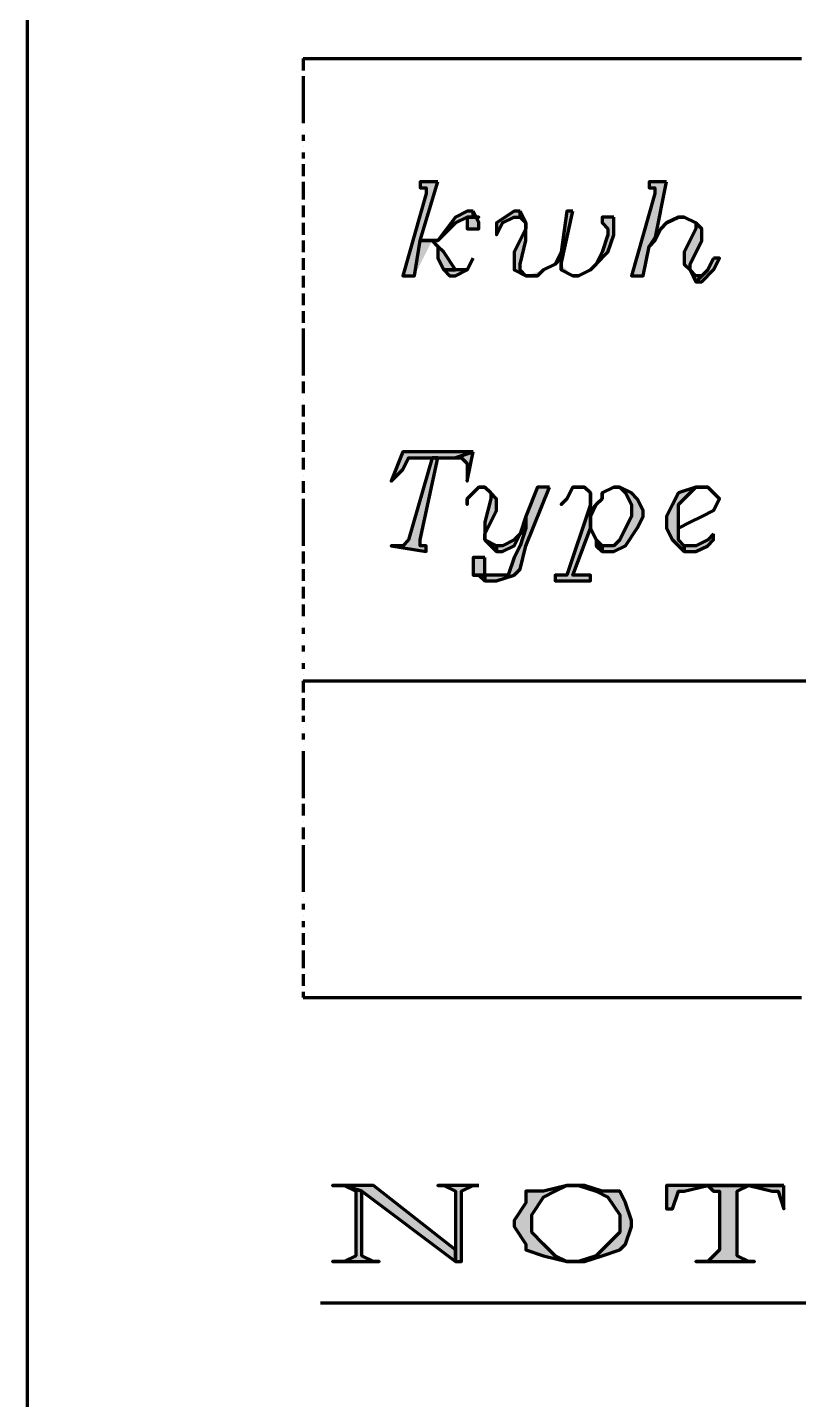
# Model space of a CAD drawing. Header units: inches. Extents: x 16 to 776, y 37 to 575.
# Drawn here: x 220.83 to 242.75, y 223.58 to 262.55 of the extents above; entities that cross this region are included whole.
import ezdxf

# ---------------------------------------------------------------- set-up
doc = ezdxf.new("R2010")
doc.units = ezdxf.units.IN
doc.header["$MEASUREMENT"] = 0
doc.layers.add('H', color=7, linetype='CONTINUOUS', lineweight=100)
doc.layers.add('P', color=250, linetype='CONTINUOUS', lineweight=100)

msp = doc.modelspace()

# ---------------------------------------------------------------- hatches: boundary and pattern name
at = {"layer": 'H', "linetype": 'Continuous'}
h = msp.add_hatch(color=0, dxfattribs=at)
edge = h.paths.add_edge_path()
edge.add_line((232.5, 258.167), (232, 258.167))
edge.add_line((232, 258.167), (232, 258))
edge.add_line((232, 258), (232.167, 258))
edge.add_line((232.167, 258), (232.167, 257.833))
edge.add_line((232.167, 257.833), (231.5, 255.5))
edge.add_line((231.5, 255.5), (231.833, 255.5))
edge.add_line((231.833, 255.5), (232.333, 256.5))
edge.add_line((232.333, 256.5), (232, 256.5))
for points in [[(239, 258.167), (238.5, 258.167), (238.5, 258), (238.667, 258), (238.667, 257.833), (238, 255.5), (238.333, 255.5), (238.5, 256.333), (238.667, 256.5)], [(233.5, 257.333), (233.5, 257.167), (233.667, 257.167), (233.333, 257.167), (233.333, 256.833), (233.667, 256.833), (233.667, 257)], [(234.833, 257.333), (234.667, 257.333), (234.167, 257), (234.167, 256.667), (234.333, 257), (234.667, 257.167), (234.833, 257.167)], [(234.833, 257.333), (234.833, 257.167), (235, 257), (235, 256.833), (234.667, 256.167), (234.667, 255.833), (234.667, 255.667), (235, 255.5), (234.833, 255.667), (234.833, 255.833), (235, 256.5), (235, 256.833), (235, 257)], [(238.833, 256.833), (238.667, 256.5), (238.5, 256.333)], [(239.833, 257), (239.833, 256.833), (239.5, 256.167), (239.5, 255.833), (239.667, 255.667), (239.833, 255.333), (240, 255.5), (239.833, 255.5), (239.667, 255.667), (239.667, 255.833), (240, 256.5), (240, 256.833)], [(232.5, 256.333), (232.5, 256), (232.667, 255.667), (233, 255.667), (232.667, 256.167)], [(233.333, 255.667), (233, 255.667), (232.667, 255.667), (232.833, 255.5), (233, 255.5)], [(240.333, 256), (240.167, 255.667), (240, 255.5), (239.833, 255.333), (240, 255.333), (240.333, 255.667), (240.5, 256)], [(233.5, 250.5), (231.5, 250.5), (231.167, 249.667), (231.5, 250), (231.667, 250.333), (232, 250.333), (232.333, 250.333), (232.5, 250.333), (233, 250.333)], [(232.5, 250.333), (232.333, 250.333), (231.667, 248), (231.5, 247.833), (231.333, 247.833), (231.167, 247.833), (232.167, 247.667), (232.167, 247.833), (232, 247.833), (232, 248)], [(233.5, 250.5), (233, 250.333), (233.167, 250.333), (233.333, 250.167), (233.333, 250), (233.333, 249.667)], [(235.667, 249.5), (235.333, 249.5), (235, 248.667), (235, 248.333), (234.833, 247.833), (234.667, 247.5), (234.5, 247), (234.167, 247), (233.833, 247), (233.833, 246.833), (234.167, 246.833), (234.667, 247), (234.833, 247.167), (235, 247.833)], [(237.667, 249.5), (237.833, 249.333), (238, 249), (238, 248.667), (237.833, 248.333), (237.667, 248), (237.5, 247.833), (237.167, 247.833), (237.167, 247.667), (237.5, 247.667), (237.833, 247.833), (238.167, 248.333), (238.333, 248.667), (238.333, 248.833), (238.167, 249.167), (238, 249.333)], [(239.833, 249.5), (239.333, 249.333), (239.167, 249), (239, 248.667), (239, 248.333), (239.167, 248), (239.333, 247.833), (239.5, 247.667), (239.5, 247.833), (239.333, 248), (239.333, 248.333), (239.333, 248.667), (239.333, 249), (239.5, 249.167)], [(234, 249.333), (234, 249.167), (233.833, 248.5), (233.833, 248.167), (233.833, 248), (234.167, 247.667), (234.167, 247.833), (233.833, 248), (233.833, 248.167), (234.167, 248.833), (234.167, 249.167)], [(236.833, 249.333), (236.833, 249), (236.167, 247), (236, 247), (235.833, 247), (235.833, 246.833), (236.833, 246.833), (236.833, 247), (236.667, 247), (236.5, 247), (236.333, 247), (236.833, 248.333), (236.833, 248.667), (236.833, 248.833), (236.833, 249.167)], [(235, 248.667), (234.833, 248.167), (234.667, 248), (234.333, 247.833), (234.167, 247.833), (234.167, 247.667), (234.333, 247.667), (234.667, 247.833), (234.833, 248.167), (235, 248.333)], [(237, 249), (236.833, 248.833), (236.833, 248.667)], [(237, 248), (237, 247.833), (237.167, 247.667), (237.167, 247.833)], [(240.333, 248.167), (240.167, 248), (239.833, 247.833), (239.5, 247.833), (239.5, 247.667), (239.833, 247.667), (240.167, 247.833), (240.333, 248)], [(233.833, 247.5), (233.5, 247.5), (233.5, 247), (233.667, 247), (233.833, 246.833), (233.833, 247), (233.667, 247), (233.5, 247), (233.833, 247)], [(229.833, 229.667), (230.167, 229.5), (230.167, 227.667), (229.833, 227.5), (229.5, 227.5), (230.833, 227.5), (230.667, 227.5), (230.333, 227.667), (230.333, 229.5)], [(230.667, 229.667), (229.5, 229.667), (229.833, 229.667), (230.333, 229.5), (233, 227.5), (233, 227.833)], [(233.667, 229.667), (232.5, 229.667), (232.667, 229.667), (233, 229.5), (233, 227.833), (233, 227.5), (233.167, 227.5), (233.167, 229.5), (233.5, 229.667)], [(236.667, 229.667), (236.167, 229.667), (235.5, 229.5), (235, 229.5), (235, 229.167), (234.667, 228.667), (234.667, 228.5), (235, 228), (235, 227.833), (235.5, 227.667), (236.167, 227.5), (235.833, 227.667), (235.5, 228), (235.167, 228.333), (235.167, 228.833), (235.5, 229.333), (235.833, 229.5), (236.167, 229.667), (236.5, 229.667)], [(236.667, 229.667), (236.5, 229.667), (237, 229.5), (237.333, 229.333), (237.667, 228.833), (237.667, 228.333), (237.333, 228), (237, 227.667), (236.5, 227.5), (236.167, 227.5), (236.667, 227.5), (237.167, 227.667), (237.667, 227.833), (237.833, 228), (238, 228.5), (238, 228.667), (237.833, 229.167), (237.667, 229.5), (237.167, 229.5)], [(242.333, 229.667), (239, 229.667), (239, 229), (239.167, 229), (239.333, 229.5), (239.5, 229.5), (240.167, 229.667), (241.333, 229.667)], [(241.333, 229.667), (240.167, 229.667), (240.333, 229.5), (240.5, 229.5), (240.5, 227.833), (240.333, 227.667), (240.167, 227.5), (239.833, 227.5), (241.5, 227.5), (241.333, 227.5), (241, 227.667), (241, 227.833), (241, 229.5)], [(242.333, 229.667), (241.333, 229.667), (242, 229.5), (242.167, 229.5), (242.333, 229)]]:
    msp.add_hatch(color=0, dxfattribs=at).paths.add_polyline_path(points)
h = msp.add_hatch(color=0, dxfattribs=at)
edge = h.paths.add_edge_path()
edge.add_line((233.5, 257.333), (233.333, 257.333))
edge.add_line((233.333, 257.333), (233, 257.167))
edge.add_line((233, 257.167), (232.5, 256.5))
edge.add_line((232.5, 256.5), (232, 256.5))
edge.add_line((232, 256.5), (232.333, 256.5))
edge.add_line((232.333, 256.5), (232.5, 256.5))
edge.add_line((232.5, 256.5), (233, 257))
edge.add_line((233, 257), (233.333, 257.167))
edge.add_line((233.333, 257.167), (233.5, 257.167))
h = msp.add_hatch(color=0, dxfattribs=at)
edge = h.paths.add_edge_path()
edge.add_line((236.333, 257.333), (236.167, 257.333))
edge.add_line((236.167, 257.333), (236, 256.167))
edge.add_line((236, 256.167), (236, 256))
edge.add_line((236, 256), (236, 255.833))
edge.add_line((236, 255.833), (236.333, 255.5))
edge.add_line((236.333, 255.5), (236, 255.667))
edge.add_line((236, 255.667), (236, 255.833))
h = msp.add_hatch(color=0, dxfattribs=at)
edge = h.paths.add_edge_path()
edge.add_line((237.5, 257.167), (237.167, 257.167))
edge.add_line((237.167, 257.167), (237.167, 257))
edge.add_line((237.167, 257), (237.333, 256.833))
edge.add_line((237.333, 256.833), (237.333, 256.667))
edge.add_line((237.333, 256.667), (237.167, 256.167))
edge.add_line((237.167, 256.167), (237, 255.833))
edge.add_line((237, 255.833), (236.833, 255.667))
edge.add_line((236.833, 255.667), (236.333, 255.5))
edge.add_line((236.333, 255.5), (236.5, 255.5))
edge.add_line((236.5, 255.5), (236.833, 255.667))
edge.add_line((236.833, 255.667), (237, 255.833))
edge.add_line((237, 255.833), (237.333, 256.167))
edge.add_line((237.333, 256.167), (237.5, 256.667))
h = msp.add_hatch(color=0, dxfattribs=at)
edge = h.paths.add_edge_path()
edge.add_line((236, 256.167), (235.833, 255.833))
edge.add_line((235.833, 255.833), (235.5, 255.667))
edge.add_line((235.5, 255.667), (235, 255.5))
edge.add_line((235, 255.5), (235.333, 255.5))
edge.add_line((235.333, 255.5), (235.5, 255.667))
edge.add_line((235.5, 255.667), (235.833, 255.833))
edge.add_line((235.833, 255.833), (236, 256))

# ---------------------------------------------------------------- linework, layer by layer
at = {"layer": 'P', "color": 0, "linetype": 'Continuous'}
for points in [[(220.833, 490.833), (413.333, 490.833), (413.333, 96.167), (220.833, 96.167), (220.833, 490.833)], [(228.667, 261.667), (228.667, 261.667)], [(228.667, 261.667), (228.667, 261.667)], [(228.667, 261.667), (228.833, 261.667)], [(228.667, 261.667), (228.667, 261.667)], [(228.667, 261.667), (228.667, 261.667)], [(228.667, 261.667), (228.667, 261.667)], [(228.667, 261.667), (228.667, 261.5)], [(228.667, 261.667), (228.667, 261.667)], [(228.667, 261.5), (228.667, 261.5)], [(228.667, 261.5), (228.667, 261.333)], [(228.833, 261.667), (229, 261.667)], [(228.833, 261.667), (229, 261.667)], [(229, 261.667), (229, 261.667)], [(229, 261.667), (229, 261.667)], [(229, 261.667), (229.167, 261.667)], [(229, 261.667), (229.167, 261.667)], [(229.167, 261.667), (229.333, 261.667)], [(229.333, 261.667), (229.5, 261.667)], [(229.333, 261.667), (229.5, 261.667)], [(229.5, 261.667), (229.5, 261.667)], [(229.5, 261.667), (229.5, 261.667)], [(229.5, 261.667), (229.667, 261.667)], [(229.5, 261.667), (229.667, 261.667)], [(229.667, 261.667), (229.833, 261.667)], [(229.833, 261.667), (230, 261.667)], [(229.833, 261.667), (230, 261.667)], [(230, 261.667), (230, 261.667)], [(230, 261.667), (230, 261.667)], [(230, 261.667), (230.167, 261.667)], [(230.167, 261.667), (230.333, 261.667)], [(230.167, 261.667), (230.333, 261.667)], [(230.333, 261.667), (230.333, 261.667)], [(230.333, 261.667), (230.333, 261.667)], [(230.333, 261.667), (230.5, 261.667)], [(230.333, 261.667), (230.5, 261.667)], [(230.5, 261.667), (230.667, 261.667)], [(230.5, 261.667), (230.667, 261.667)], [(230.667, 261.667), (230.833, 261.667)], [(230.667, 261.667), (230.833, 261.667)], [(230.833, 261.667), (230.833, 261.667)], [(230.833, 261.667), (231, 261.667)], [(230.833, 261.667), (231, 261.667)], [(231, 261.667), (231.167, 261.667)], [(231, 261.667), (231.167, 261.667)], [(231.167, 261.667), (231.167, 261.667)], [(231.167, 261.667), (231.167, 261.667)], [(231.167, 261.667), (231.333, 261.667)], [(231.333, 261.667), (231.5, 261.667)], [(231.333, 261.667), (231.5, 261.667)], [(231.5, 261.667), (231.667, 261.667)], [(231.5, 261.667), (231.667, 261.667)], [(231.667, 261.667), (231.667, 261.667)], [(231.667, 261.667), (231.667, 261.667)], [(231.667, 261.667), (231.833, 261.667)], [(231.833, 261.667), (232, 261.667)], [(231.833, 261.667), (232, 261.667)], [(232, 261.667), (232, 261.667)], [(232, 261.667), (232, 261.667)], [(232, 261.667), (232.167, 261.667)], [(232, 261.667), (232.167, 261.667)], [(232.167, 261.667), (232.333, 261.667)], [(232.333, 261.667), (232.5, 261.667)], [(232.333, 261.667), (232.5, 261.667)], [(232.5, 261.667), (232.5, 261.667)], [(232.5, 261.667), (232.5, 261.667)], [(232.5, 261.667), (232.667, 261.667)], [(232.5, 261.667), (232.667, 261.667)], [(232.667, 261.667), (232.833, 261.667)], [(232.667, 261.667), (232.833, 261.667)], [(232.833, 261.667), (233, 261.667)], [(233, 261.667), (233, 261.667)], [(233, 261.667), (233, 261.667)], [(233, 261.667), (233.167, 261.667)], [(233, 261.667), (233.167, 261.667)], [(233.167, 261.667), (233.333, 261.667)], [(233.167, 261.667), (233.333, 261.667)], [(233.333, 261.667), (233.333, 261.667)], [(233.333, 261.667), (233.5, 261.667)], [(233.333, 261.667), (233.5, 261.667)], [(233.5, 261.667), (233.667, 261.667)], [(233.5, 261.667), (233.667, 261.667)], [(233.667, 261.667), (233.833, 261.667)], [(233.667, 261.667), (233.833, 261.667)], [(233.833, 261.667), (233.833, 261.667)], [(233.833, 261.667), (234, 261.667)], [(233.833, 261.667), (234, 261.667)], [(234, 261.667), (234.167, 261.667)], [(234, 261.667), (234.167, 261.667)], [(234.167, 261.667), (234.167, 261.667)], [(234.167, 261.667), (234.167, 261.667)], [(234.167, 261.667), (234.333, 261.667)], [(234.333, 261.667), (234.5, 261.667)], [(234.333, 261.667), (234.5, 261.667)], [(234.5, 261.667), (234.667, 261.667)], [(234.5, 261.667), (234.667, 261.667)], [(234.667, 261.667), (234.667, 261.667)], [(234.667, 261.667), (234.667, 261.667)], [(234.667, 261.667), (234.833, 261.667)], [(234.667, 261.667), (234.833, 261.667)], [(234.833, 261.667), (235, 261.667)], [(235, 261.667), (235, 261.667)], [(235, 261.667), (235, 261.667)], [(235, 261.667), (235.167, 261.667)], [(235, 261.667), (235.167, 261.667)], [(235.167, 261.667), (235.333, 261.667)], [(235.167, 261.667), (235.333, 261.667)], [(235.333, 261.667), (235.5, 261.667)], [(235.5, 261.667), (235.5, 261.667)], [(235.5, 261.667), (235.5, 261.667)], [(235.5, 261.667), (235.667, 261.667)], [(235.5, 261.667), (235.667, 261.667)], [(235.667, 261.667), (235.833, 261.667)], [(235.667, 261.667), (235.833, 261.667)], [(235.833, 261.667), (236, 261.667)], [(236, 261.667), (236, 261.667)], [(236, 261.667), (236, 261.667)], [(236, 261.667), (236.167, 261.667)], [(236, 261.667), (236.167, 261.667)], [(236.167, 261.667), (236.333, 261.667)], [(236.167, 261.667), (236.333, 261.667)], [(236.333, 261.667), (236.333, 261.667)], [(236.333, 261.667), (236.5, 261.667)], [(236.333, 261.667), (236.5, 261.667)], [(236.5, 261.667), (236.667, 261.667)], [(236.5, 261.667), (236.667, 261.667)], [(236.667, 261.667), (236.833, 261.667)], [(236.667, 261.667), (236.833, 261.667)], [(236.833, 261.667), (236.833, 261.667)], [(236.833, 261.667), (236.833, 261.667)], [(236.833, 261.667), (237, 261.667)], [(236.833, 261.667), (237, 261.667)], [(237, 261.667), (237.167, 261.667)], [(237.167, 261.667), (237.167, 261.667)], [(237.167, 261.667), (237.167, 261.667)], [(237.167, 261.667), (237.333, 261.667)], [(237.167, 261.667), (237.333, 261.667)], [(237.333, 261.667), (237.5, 261.667)], [(237.333, 261.667), (237.5, 261.667)], [(237.5, 261.667), (237.667, 261.667)], [(237.667, 261.667), (237.667, 261.667)], [(237.667, 261.667), (237.667, 261.667)], [(237.667, 261.667), (237.833, 261.667)], [(237.667, 261.667), (237.833, 261.667)], [(237.833, 261.667), (238, 261.667)], [(237.833, 261.667), (238, 261.667)], [(238, 261.667), (238, 261.667)], [(238, 261.667), (238.167, 261.667)], [(238, 261.667), (238.167, 261.667)], [(238.167, 261.667), (238.333, 261.667)], [(238.167, 261.667), (238.333, 261.667)], [(238.333, 261.667), (238.5, 261.667)], [(238.333, 261.667), (238.5, 261.667)], [(238.5, 261.667), (238.5, 261.667)], [(238.5, 261.667), (238.667, 261.667)], [(238.5, 261.667), (238.667, 261.667)], [(238.667, 261.667), (238.833, 261.667)], [(238.667, 261.667), (238.833, 261.667)], [(238.833, 261.667), (239, 261.667)], [(238.833, 261.667), (239, 261.667)], [(239, 261.667), (239, 261.667)], [(239, 261.667), (239, 261.667)], [(239, 261.667), (239.167, 261.667)], [(239.167, 261.667), (239.333, 261.667)], [(239.167, 261.667), (239.333, 261.667)], [(239.333, 261.667), (239.333, 261.667)], [(239.333, 261.667), (239.333, 261.667)], [(239.333, 261.667), (239.5, 261.667)], [(239.333, 261.667), (239.5, 261.667)], [(239.5, 261.667), (239.667, 261.667)], [(239.667, 261.667), (239.833, 261.667)], [(239.667, 261.667), (239.833, 261.667)], [(239.833, 261.667), (239.833, 261.667)], [(239.833, 261.667), (239.833, 261.667)], [(239.833, 261.667), (240, 261.667)], [(239.833, 261.667), (240, 261.667)], [(240, 261.667), (240.167, 261.667)], [(240.167, 261.667), (240.167, 261.667)], [(240.167, 261.667), (240.167, 261.667)], [(240.167, 261.667), (240.333, 261.667)], [(240.167, 261.667), (240.333, 261.667)], [(240.333, 261.667), (240.5, 261.667)], [(240.333, 261.667), (240.5, 261.667)], [(240.5, 261.667), (240.667, 261.667)], [(240.5, 261.667), (240.667, 261.667)], [(240.667, 261.667), (240.667, 261.667)], [(240.667, 261.667), (240.833, 261.667)], [(240.667, 261.667), (240.833, 261.667)], [(240.833, 261.667), (241, 261.667)], [(240.833, 261.667), (241, 261.667)], [(241, 261.667), (241, 261.667)], [(241, 261.667), (241, 261.667)], [(241, 261.667), (241.167, 261.667)], [(241.167, 261.667), (241.333, 261.667)], [(241.167, 261.667), (241.333, 261.667)], [(241.333, 261.667), (241.5, 261.667)], [(241.333, 261.667), (241.5, 261.667)], [(241.5, 261.667), (241.5, 261.667)], [(241.5, 261.667), (241.5, 261.667)], [(241.5, 261.667), (241.667, 261.667)], [(241.667, 261.667), (241.833, 261.667)], [(241.667, 261.667), (241.833, 261.667)], [(241.833, 261.667), (242, 261.667)], [(241.833, 261.667), (242, 261.667)], [(242, 261.667), (242, 261.667)], [(242, 261.667), (242, 261.667)], [(242, 261.667), (242.167, 261.667)], [(242.167, 261.667), (242.333, 261.667)], [(242.167, 261.667), (242.333, 261.667)], [(242.333, 261.667), (242.333, 261.667)], [(242.333, 261.667), (242.333, 261.667)], [(242.333, 261.667), (242.5, 261.667)], [(242.333, 261.667), (242.5, 261.667)], [(242.5, 261.667), (242.667, 261.667)], [(242.5, 261.667), (242.667, 261.667)], [(242.667, 261.667), (242.833, 261.667)], [(228.667, 261.333), (228.667, 261.333)], [(228.667, 261.167), (228.667, 261.167)], [(228.667, 261.167), (228.667, 261.167)], [(228.667, 261.167), (228.667, 261.167)], [(228.667, 261.167), (228.667, 261)], [(228.667, 261), (228.667, 261)], [(228.667, 261), (228.667, 260.833)], [(228.667, 260.833), (228.667, 260.833)], [(228.667, 260.833), (228.667, 260.833)], [(228.667, 260.833), (228.667, 260.667)], [(228.667, 260.667), (228.667, 260.667)], [(228.667, 260.667), (228.667, 260.5)], [(228.667, 260.5), (228.667, 260.5)], [(228.667, 260.5), (228.667, 260.333)], [(228.667, 260.333), (228.667, 260.333)], [(228.667, 260.333), (228.667, 260.333)], [(228.667, 260.333), (228.667, 260.167)], [(228.667, 260.167), (228.667, 260.167)], [(228.667, 260.167), (228.667, 260)], [(228.667, 260), (228.667, 260)], [(228.667, 260), (228.667, 260)], [(228.667, 260), (228.667, 260)], [(228.667, 260), (228.667, 259.833)], [(228.667, 259.833), (228.667, 259.833)], [(228.667, 259.667), (228.667, 259.667)], [(228.667, 259.667), (228.667, 259.667)], [(228.667, 259.5), (228.667, 259.5)], [(228.667, 259.5), (228.667, 259.5)], [(228.667, 259.5), (228.667, 259.5)], [(228.667, 259.5), (228.667, 259.333)], [(228.667, 259.333), (228.667, 259.333)], [(228.667, 259.167), (228.667, 259.167)], [(228.667, 259.167), (228.667, 259.167)], [(228.667, 259), (228.667, 259)], [(228.667, 259), (228.667, 259)], [(228.667, 259), (228.667, 259)], [(228.667, 259), (228.667, 258.833)], [(228.667, 258.833), (228.667, 258.833)], [(228.667, 258.667), (228.667, 258.667)], [(228.667, 258.667), (228.667, 258.667)], [(228.667, 258.667), (228.667, 258.667)], [(228.667, 258.667), (228.667, 258.5)], [(228.667, 258.5), (228.667, 258.5)], [(228.667, 258.5), (228.667, 258.333)], [(228.667, 258.333), (228.667, 258.333)], [(228.667, 258.167), (228.667, 258.167)], [(228.667, 258.167), (228.667, 258.167)], [(228.667, 258.167), (228.667, 258.167)], [(228.667, 258.167), (228.667, 258)], [(228.667, 258), (228.667, 258)], [(228.667, 258), (228.667, 257.833)], [(232.5, 258.167), (232, 258.167), (232, 258), (232, 258), (232.167, 258), (232.167, 257.833), (231.5, 255.5), (231.833, 255.5), (232, 256.5), (232.333, 256.5), (232.333, 256.5), (232, 256.5), (232.5, 258.167)], [(239, 258.167), (238.5, 258.167), (238.5, 258), (238.5, 258), (238.667, 258), (238.667, 257.833), (238, 255.5), (238.333, 255.5), (238.5, 256.333), (238.667, 256.5), (239, 258.167)], [(228.667, 257.833), (228.667, 257.833)], [(228.667, 257.833), (228.667, 257.833)], [(228.667, 257.833), (228.667, 257.833)], [(228.667, 257.833), (228.667, 257.667)], [(228.667, 257.667), (228.667, 257.667)], [(228.667, 257.5), (228.667, 257.5)], [(228.667, 257.5), (228.667, 257.333)], [(228.667, 257.333), (228.667, 257.333)], [(228.667, 257.333), (228.667, 257.333)], [(228.667, 257.333), (228.667, 257.333)], [(228.667, 257.333), (228.667, 257.167)], [(233.5, 257.333), (233.333, 257.333), (233, 257.167), (232.5, 256.5), (232.333, 256.5), (232, 256.5), (232.333, 256.5), (232.5, 256.5), (233, 257), (233.333, 257.167), (233.5, 257.167), (233.5, 257.333)], [(233.5, 257.333), (233.5, 257.167), (233.667, 257.167), (233.333, 257.167), (233.333, 256.833), (233.667, 256.833), (233.667, 257), (233.5, 257.333)], [(234.833, 257.333), (234.667, 257.333), (234.167, 257), (234.167, 256.667), (234.167, 256.667), (234.333, 257), (234.667, 257.167), (234.833, 257.167), (234.833, 257.333)], [(234.833, 257.333), (234.833, 257.167), (235, 257), (235, 256.833), (234.667, 256.167), (234.667, 255.833), (234.667, 255.667), (234.667, 255.667), (235, 255.5), (235, 255.5), (234.833, 255.667), (234.833, 255.833), (235, 256.5), (235, 256.833), (235, 257), (234.833, 257.333)], [(236.333, 257.333), (236.167, 257.333), (236, 256.167), (236, 256), (236, 255.833), (236, 255.667), (236, 255.667), (236.333, 255.5), (236.333, 255.5), (236, 255.667), (236, 255.833), (236.333, 257.333)], [(228.667, 257.167), (228.667, 257.167)], [(228.667, 257), (228.667, 257)], [(228.667, 257), (228.667, 257)], [(228.667, 257), (228.667, 257)], [(228.667, 257), (228.667, 256.833)], [(228.667, 256.833), (228.667, 256.833)], [(228.667, 256.833), (228.667, 256.667)], [(237.5, 257.167), (237.167, 257.167), (237.167, 257), (237.333, 256.833), (237.333, 256.667), (237.167, 256.167), (237, 255.833), (236.833, 255.667), (236.5, 255.5), (236.333, 255.5), (236.333, 255.5), (236.5, 255.5), (236.833, 255.667), (237, 255.833), (237.333, 256.167), (237.5, 256.667), (237.5, 257.167)], [(239.5, 257.167), (239.333, 257.167), (239, 257), (238.833, 256.833), (238.667, 256.5), (238.5, 256.333), (238.833, 256.833), (239, 257), (239.333, 257.167), (239.5, 257.167)], [(239.5, 257.167), (239.5, 257.167), (239.833, 257), (239.833, 256.833), (239.5, 256.167), (239.5, 255.833), (239.667, 255.667), (239.667, 255.667), (239.833, 255.333), (240, 255.5), (239.833, 255.5), (239.667, 255.667), (239.667, 255.833), (240, 256.5), (240, 256.833), (239.833, 257), (239.5, 257.167)], [(228.667, 256.667), (228.667, 256.667)], [(228.667, 256.5), (228.667, 256.5)], [(228.667, 256.5), (228.667, 256.5)], [(228.667, 256.5), (228.667, 256.5)], [(228.667, 256.5), (228.667, 256.333)], [(232.333, 256.5), (232.333, 256.5), (232.5, 256.333), (232.5, 256), (232.667, 255.667), (233, 255.667), (233, 255.667), (232.667, 256.167), (232.5, 256.333), (232.333, 256.5)], [(228.667, 256.333), (228.667, 256.333)], [(228.667, 256.333), (228.667, 256.167)], [(228.667, 256.167), (228.667, 256.167)], [(236, 256.167), (235.833, 255.833), (235.5, 255.667), (235.333, 255.5), (235, 255.5), (235, 255.5), (235.333, 255.5), (235.5, 255.667), (235.833, 255.833), (236, 256), (236, 256.167)], [(228.667, 256), (228.667, 256)], [(228.667, 256), (228.667, 256)], [(228.667, 256), (228.667, 256)], [(228.667, 256), (228.667, 255.833)], [(228.667, 255.833), (228.667, 255.833)], [(228.667, 255.833), (228.667, 255.667)], [(228.667, 255.667), (228.667, 255.667)], [(228.667, 255.667), (228.667, 255.667)], [(228.667, 255.667), (228.667, 255.667)], [(233.5, 256), (233.333, 255.667), (233, 255.667), (232.667, 255.667), (232.833, 255.5), (233, 255.5), (233.333, 255.667), (233.5, 256)], [(240.333, 256), (240.167, 255.667), (240, 255.5), (239.833, 255.333), (240, 255.333), (240.333, 255.667), (240.5, 256), (240.333, 256)], [(228.667, 255.5), (228.667, 255.5)], [(228.667, 255.5), (228.667, 255.333)], [(228.667, 255.333), (228.667, 255.333)], [(228.667, 255.333), (228.667, 255.167)], [(228.667, 255.167), (228.667, 255.167)], [(228.667, 255.167), (228.667, 255.167)], [(228.667, 255.167), (228.667, 255.167)], [(228.667, 255), (228.667, 255)], [(228.667, 255), (228.667, 254.833)], [(228.667, 254.833), (228.667, 254.833)], [(228.667, 254.833), (228.667, 254.833)], [(228.667, 254.833), (228.667, 254.833)], [(228.667, 254.833), (228.667, 254.667)], [(228.667, 254.667), (228.667, 254.667)], [(228.667, 254.5), (228.667, 254.5)], [(228.667, 254.5), (228.667, 254.333)], [(228.667, 254.333), (228.667, 254.333)], [(228.667, 254.333), (228.667, 254.333)], [(228.667, 254.333), (228.667, 254.333)], [(228.667, 254.333), (228.667, 254.167)], [(228.667, 254.167), (228.667, 254.167)], [(228.667, 254), (228.667, 254)], [(228.667, 254), (228.667, 254)], [(228.667, 254), (228.667, 254)], [(228.667, 254), (228.667, 253.833)], [(228.667, 253.833), (228.667, 253.833)], [(228.667, 253.833), (228.667, 253.667)], [(228.667, 253.667), (228.667, 253.667)], [(228.667, 253.667), (228.667, 253.5)], [(228.667, 253.5), (228.667, 253.5)], [(228.667, 253.5), (228.667, 253.5)], [(228.667, 253.5), (228.667, 253.333)], [(228.667, 253.333), (228.667, 253.333)], [(228.667, 253.333), (228.667, 253.167)], [(228.667, 253.167), (228.667, 253.167)], [(228.667, 253.167), (228.667, 253)], [(228.667, 253), (228.667, 253)], [(228.667, 253), (228.667, 253)], [(228.667, 253), (228.667, 252.833)], [(228.667, 252.833), (228.667, 252.833)], [(228.667, 252.833), (228.667, 252.667)], [(228.667, 252.667), (228.667, 252.667)], [(228.667, 252.667), (228.667, 252.667)], [(228.667, 252.667), (228.667, 252.667)], [(228.667, 252.5), (228.667, 252.5)], [(228.667, 252.5), (228.667, 252.333)], [(228.667, 252.333), (228.667, 252.333)], [(228.667, 252.333), (228.667, 252.167)], [(228.667, 252.167), (228.667, 252.167)], [(228.667, 252.167), (228.667, 252.167)], [(228.667, 252.167), (228.667, 252.167)], [(228.667, 252), (228.667, 252)], [(228.667, 252), (228.667, 252)], [(228.667, 251.833), (228.667, 251.833)], [(228.667, 251.833), (228.667, 251.833)], [(228.667, 251.833), (228.667, 251.833)], [(228.667, 251.833), (228.667, 251.667)], [(228.667, 251.667), (228.667, 251.667)], [(228.667, 251.667), (228.667, 251.5)], [(228.667, 251.5), (228.667, 251.5)], [(228.667, 251.333), (228.667, 251.333)], [(228.667, 251.333), (228.667, 251.333)], [(228.667, 251.333), (228.667, 251.333)], [(228.667, 251.333), (228.667, 251.167)], [(228.667, 251.167), (228.667, 251.167)], [(228.667, 251.167), (228.667, 251)], [(228.667, 251), (228.667, 251)], [(228.667, 251), (228.667, 251)], [(228.667, 251), (228.667, 251)], [(228.667, 250.833), (228.667, 250.833)], [(228.667, 250.833), (228.667, 250.667)], [(228.667, 250.667), (228.667, 250.667)], [(228.667, 250.667), (228.667, 250.5)], [(228.667, 250.5), (228.667, 250.5)], [(228.667, 250.5), (228.667, 250.5)], [(228.667, 250.5), (228.667, 250.5)], [(228.667, 250.333), (228.667, 250.333)], [(228.667, 250.333), (228.667, 250.167)], [(233.5, 250.5), (231.5, 250.5), (231.167, 249.667), (231.167, 249.667), (231.5, 250), (231.667, 250.333), (232, 250.333), (232.333, 250.333), (232.5, 250.333), (233, 250.333), (233.5, 250.5)], [(232.5, 250.333), (232.333, 250.333), (231.667, 248), (231.5, 247.833), (231.333, 247.833), (231.167, 247.833), (231.167, 247.833), (232.167, 247.667), (232.167, 247.833), (232, 247.833), (232, 247.833), (232, 248), (232.5, 250.333)], [(233.5, 250.5), (233, 250.333), (233.167, 250.333), (233.333, 250.167), (233.333, 250), (233.333, 249.667), (233.333, 249.667), (233.5, 250.5)], [(228.667, 250.167), (228.667, 250.167)], [(228.667, 250.167), (228.667, 250)], [(228.667, 250), (228.667, 250)], [(228.667, 250), (228.667, 250)], [(228.667, 250), (228.667, 250)], [(228.667, 249.833), (228.667, 249.833)], [(228.667, 249.833), (228.667, 249.833)], [(228.667, 249.667), (228.667, 249.667)], [(228.667, 249.667), (228.667, 249.667)], [(228.667, 249.667), (228.667, 249.667)], [(228.667, 249.667), (228.667, 249.5)], [(228.667, 249.5), (228.667, 249.5)], [(228.667, 249.5), (228.667, 249.333)], [(233.833, 249.5), (233.667, 249.5), (233.333, 249.167), (233.333, 249), (233.333, 249), (233.333, 249.167), (233.667, 249.5), (233.833, 249.5)], [(235.667, 249.5), (235.333, 249.5), (235, 248.667), (235, 248.333), (234.833, 247.833), (234.667, 247.5), (234.5, 247), (234.167, 247), (233.833, 247), (233.833, 246.833), (234.167, 246.833), (234.667, 247), (234.833, 247.167), (235, 247.833), (235.667, 249.5)], [(233.833, 249.5), (233.833, 249.5), (234, 249.333), (234, 249.167), (233.833, 248.5), (233.833, 248.167), (233.833, 248), (233.833, 248), (234.167, 247.667), (234.167, 247.833), (233.833, 248), (233.833, 248.167), (234.167, 248.833), (234.167, 249.167), (234, 249.333), (233.833, 249.5)], [(236.667, 249.5), (236.667, 249.5), (236.833, 249.333), (236.833, 249), (236.167, 247), (236, 247), (236, 247), (235.833, 247), (235.833, 246.833), (236.833, 246.833), (236.833, 247), (236.667, 247), (236.5, 247), (236.333, 247), (236.833, 248.333), (236.833, 248.667), (236.833, 248.833), (236.833, 249.167), (236.833, 249.333), (236.667, 249.5)], [(236.667, 249.5), (236.333, 249.5), (236.167, 249.167), (236, 249), (236, 249), (236.167, 249.167), (236.333, 249.5), (236.667, 249.5)], [(237.667, 249.5), (237.5, 249.5), (237.167, 249.333), (237.167, 249.167), (237, 249), (236.833, 248.833), (236.833, 248.667), (237, 249), (237.167, 249.167), (237.167, 249.333), (237.5, 249.5), (237.667, 249.5)], [(237.667, 249.5), (237.667, 249.5), (237.833, 249.333), (238, 249), (238, 248.667), (237.833, 248.333), (237.667, 248), (237.5, 247.833), (237.167, 247.833), (237.167, 247.667), (237.5, 247.667), (237.833, 247.833), (238.167, 248.333), (238.333, 248.667), (238.333, 248.833), (238.167, 249.167), (238, 249.333), (237.667, 249.5)], [(240.167, 249.5), (239.833, 249.5), (239.333, 249.333), (239.167, 249), (239, 248.667), (239, 248.333), (239.167, 248), (239.333, 247.833), (239.5, 247.667), (239.5, 247.833), (239.333, 248), (239.333, 248.333), (239.333, 248.333), (239.333, 248.333), (239.333, 248.667), (239.333, 249), (239.5, 249.167), (239.833, 249.5), (240.167, 249.5)], [(240.167, 249.5), (240.167, 249.5), (240.333, 249.333), (240.5, 249.167), (240.333, 248.833), (240, 248.667), (239.667, 248.5), (239.333, 248.333), (239.333, 248.333), (239.667, 248.5), (240, 248.667), (240.333, 248.833), (240.5, 249.167), (240.333, 249.333), (240.167, 249.5)], [(228.667, 249.333), (228.667, 249.333)], [(228.667, 249.167), (228.667, 249.167)], [(228.667, 249.167), (228.667, 249.167)], [(228.667, 249.167), (228.667, 249.167)], [(228.667, 249.167), (228.667, 249)], [(228.667, 249), (228.667, 249)], [(228.667, 249), (228.667, 248.833)], [(228.667, 248.833), (228.667, 248.833)], [(228.667, 248.833), (228.667, 248.833)], [(228.667, 248.833), (228.667, 248.667)], [(228.667, 248.667), (228.667, 248.667)], [(228.667, 248.667), (228.667, 248.5)], [(235, 248.667), (234.833, 248.167), (234.667, 248), (234.333, 247.833), (234.167, 247.833), (234.167, 247.667), (234.333, 247.667), (234.667, 247.833), (234.833, 248.167), (235, 248.333), (235, 248.667)], [(236.833, 248.667), (236.833, 248.333), (236.833, 248.333), (237, 248), (237, 247.833), (237.167, 247.667), (237.167, 247.833), (237, 248), (236.833, 248.333), (236.833, 248.667)], [(228.667, 248.5), (228.667, 248.5)], [(228.667, 248.5), (228.667, 248.333)], [(228.667, 248.333), (228.667, 248.333)], [(228.667, 248.333), (228.667, 248.333)], [(228.667, 248.333), (228.667, 248.167)], [(228.667, 248.167), (228.667, 248.167)], [(228.667, 248.167), (228.667, 248)], [(228.667, 248), (228.667, 248)], [(228.667, 248), (228.667, 248)], [(228.667, 248), (228.667, 248)], [(228.667, 248), (228.667, 247.833)], [(240.333, 248.167), (240.167, 248), (239.833, 247.833), (239.5, 247.833), (239.5, 247.667), (239.833, 247.667), (240.167, 247.833), (240.333, 248), (240.333, 248.167)], [(228.667, 247.833), (228.667, 247.833)], [(228.667, 247.667), (228.667, 247.667)], [(228.667, 247.667), (228.667, 247.5)], [(228.667, 247.5), (228.667, 247.5)], [(228.667, 247.5), (228.667, 247.5)], [(228.667, 247.5), (228.667, 247.5)], [(228.667, 247.5), (228.667, 247.333)], [(233.833, 247.5), (233.5, 247.5), (233.5, 247), (233.667, 247), (233.833, 246.833), (233.833, 247), (233.667, 247), (233.5, 247), (233.833, 247), (233.833, 247.5)], [(228.667, 247.333), (228.667, 247.333)], [(228.667, 247.167), (228.667, 247.167)], [(228.667, 247.167), (228.667, 247)], [(228.667, 247), (228.667, 247)], [(228.667, 247), (228.667, 247)], [(228.667, 247), (228.667, 247)], [(228.667, 247), (228.667, 246.833)], [(228.667, 246.833), (228.667, 246.833)], [(228.667, 246.667), (228.667, 246.667)], [(228.667, 246.667), (228.667, 246.667)], [(228.667, 246.667), (228.667, 246.667)], [(228.667, 246.667), (228.667, 246.5)], [(228.667, 246.5), (228.667, 246.5)], [(228.667, 246.5), (228.667, 246.333)], [(228.667, 246.333), (228.667, 246.333)], [(228.667, 246.167), (228.667, 246.167)], [(228.667, 246.167), (228.667, 246.167)], [(228.667, 246.167), (228.667, 246.167)], [(228.667, 246.167), (228.667, 246)], [(228.667, 246), (228.667, 246)], [(228.667, 246), (228.667, 245.833)], [(228.667, 245.833), (228.667, 245.833)], [(228.667, 245.833), (228.667, 245.833)], [(228.667, 245.833), (228.667, 245.833)], [(228.667, 245.667), (228.667, 245.667)], [(228.667, 245.667), (228.667, 245.667)], [(228.667, 245.5), (228.667, 245.5)], [(228.667, 245.5), (228.667, 245.333)], [(228.667, 245.333), (228.667, 245.333)], [(228.667, 245.333), (228.667, 245.333)], [(228.667, 245.333), (228.667, 245.333)], [(228.667, 245.167), (228.667, 245.167)], [(228.667, 245.167), (228.667, 245.167)], [(228.667, 245), (228.667, 245)], [(228.667, 245), (228.667, 245)], [(228.667, 245), (228.667, 245)], [(228.667, 245), (228.667, 244.833)], [(228.667, 244.833), (228.667, 244.833)], [(228.667, 244.667), (228.667, 244.667)], [(228.667, 244.667), (228.667, 244.667)], [(228.667, 244.5), (228.667, 244.5)], [(228.667, 244.5), (228.667, 244.5)], [(228.667, 244.5), (228.667, 244.5)], [(228.667, 244.5), (228.667, 244.333)], [(228.667, 244.333), (228.667, 244.333)], [(228.667, 244.167), (228.667, 244.167)], [(228.667, 244.167), (228.667, 244.167)], [(228.667, 244), (406.5, 244)], [(228.667, 244), (228.667, 244)], [(228.667, 244), (228.667, 244)], [(228.667, 244), (228.667, 244)], [(228.667, 244), (228.667, 243.833)], [(228.667, 243.833), (228.667, 243.833)], [(228.667, 243.833), (228.667, 243.667)], [(228.667, 243.667), (228.667, 243.667)], [(228.667, 243.667), (228.667, 243.667)], [(228.667, 243.667), (228.667, 243.667)], [(228.667, 243.5), (228.667, 243.5)], [(228.667, 243.5), (228.667, 243.333)], [(228.667, 243.333), (228.667, 243.333)], [(228.667, 243.333), (228.667, 243.167)], [(228.667, 243.167), (228.667, 243.167)], [(228.667, 243.167), (228.667, 243.167)], [(228.667, 243.167), (228.667, 243.167)], [(228.667, 243), (228.667, 243)], [(228.667, 243), (228.667, 242.833)], [(228.667, 242.833), (228.667, 242.833)], [(228.667, 242.833), (228.667, 242.833)], [(228.667, 242.833), (228.667, 242.833)], [(228.667, 242.667), (228.667, 242.667)], [(228.667, 242.667), (228.667, 242.667)], [(228.667, 242.5), (228.667, 242.5)], [(228.667, 242.5), (228.667, 242.333)], [(228.667, 242.333), (228.667, 242.333)], [(228.667, 242.333), (228.667, 242.333)], [(228.667, 242.333), (228.667, 242.333)], [(228.667, 242.167), (228.667, 242.167)], [(228.667, 242.167), (228.667, 242.167)], [(228.667, 242), (228.667, 242)], [(228.667, 242), (228.667, 242)], [(228.667, 242), (228.667, 242)], [(228.667, 242), (228.667, 241.833)], [(228.667, 241.833), (228.667, 241.833)], [(228.667, 241.833), (228.667, 241.667)], [(228.667, 241.667), (228.667, 241.667)], [(228.667, 241.667), (228.667, 241.5)], [(228.667, 241.5), (228.667, 241.5)], [(228.667, 241.5), (228.667, 241.5)], [(228.667, 241.5), (228.667, 241.333)], [(228.667, 241.333), (228.667, 241.333)], [(228.667, 241.333), (228.667, 241.167)], [(228.667, 241.167), (228.667, 241.167)], [(228.667, 241.167), (228.667, 241)], [(228.667, 241), (228.667, 241)], [(228.667, 241), (228.667, 241)], [(228.667, 241), (228.667, 240.833)], [(228.667, 240.833), (228.667, 240.833)], [(228.667, 240.833), (228.667, 240.667)], [(228.667, 240.667), (228.667, 240.667)], [(228.667, 240.667), (228.667, 240.667)], [(228.667, 240.667), (228.667, 240.667)], [(228.667, 240.5), (228.667, 240.5)], [(228.667, 240.5), (228.667, 240.333)], [(228.667, 240.333), (228.667, 240.333)], [(228.667, 240.333), (228.667, 240.167)], [(228.667, 240.167), (228.667, 240.167)], [(228.667, 240.167), (228.667, 240.167)], [(228.667, 240.167), (228.667, 240.167)], [(228.667, 240), (228.667, 240)], [(228.667, 240), (228.667, 240)], [(228.667, 239.833), (228.667, 239.833)], [(228.667, 239.833), (228.667, 239.833)], [(228.667, 239.833), (228.667, 239.833)], [(228.667, 239.833), (228.667, 239.667)], [(228.667, 239.667), (228.667, 239.667)], [(228.667, 239.667), (228.667, 239.5)], [(228.667, 239.5), (228.667, 239.5)], [(228.667, 239.333), (228.667, 239.333)], [(228.667, 239.333), (228.667, 239.333)], [(228.667, 239.333), (228.667, 239.333)], [(228.667, 239.333), (228.667, 239.167)], [(228.667, 239.167), (228.667, 239.167)], [(228.667, 239.167), (228.667, 239)], [(228.667, 239), (228.667, 239)], [(228.667, 239), (228.667, 239)], [(228.667, 239), (228.667, 238.833)], [(228.667, 238.833), (228.667, 238.833)], [(228.667, 238.833), (228.667, 238.667)], [(228.667, 238.667), (228.667, 238.667)], [(228.667, 238.667), (228.667, 238.5)], [(228.667, 238.5), (228.667, 238.5)], [(228.667, 238.5), (228.667, 238.5)], [(228.667, 238.5), (228.667, 238.333)], [(228.667, 238.333), (228.667, 238.333)], [(228.667, 238.333), (228.667, 238.167)], [(228.667, 238.167), (228.667, 238.167)], [(228.667, 238.167), (228.667, 238)], [(228.667, 238), (228.667, 238)], [(228.667, 238), (228.667, 238)], [(228.667, 238), (228.667, 238)], [(228.667, 237.833), (228.667, 237.833)], [(228.667, 237.833), (228.667, 237.833)], [(228.667, 237.667), (228.667, 237.667)], [(228.667, 237.667), (228.667, 237.667)], [(228.667, 237.667), (228.667, 237.667)], [(228.667, 237.667), (228.667, 237.5)], [(228.667, 237.5), (228.667, 237.5)], [(228.667, 237.333), (228.667, 237.333)], [(228.667, 237.333), (228.667, 237.333)], [(228.667, 237.167), (228.667, 237.167)], [(228.667, 237.167), (228.667, 237.167)], [(228.667, 237.167), (228.667, 237.167)], [(228.667, 237.167), (228.667, 237)], [(228.667, 237), (228.667, 237)], [(228.667, 236.833), (228.667, 236.833)], [(228.667, 236.833), (228.667, 236.833)], [(228.667, 236.833), (228.667, 236.833)], [(228.667, 236.833), (228.667, 236.667)], [(228.667, 236.667), (228.667, 236.667)], [(228.667, 236.667), (228.667, 236.5)], [(228.667, 236.5), (228.667, 236.5)], [(228.667, 236.333), (228.667, 236.333)], [(228.667, 236.333), (228.667, 236.333)], [(228.667, 236.333), (228.667, 236.333)], [(228.667, 236.333), (228.667, 236.167)], [(228.667, 236.167), (228.667, 236.167)], [(228.667, 236.167), (228.667, 236)], [(228.667, 236), (228.667, 236)], [(228.667, 236), (228.667, 236)], [(228.667, 236), (228.667, 236)], [(228.667, 236), (228.667, 235.833)], [(228.667, 235.833), (228.667, 235.833)], [(228.667, 235.667), (228.667, 235.667)], [(228.667, 235.667), (228.667, 235.5)], [(228.667, 235.5), (228.667, 235.5)], [(228.667, 235.5), (228.667, 235.5)], [(228.667, 235.5), (228.667, 235.5)], [(228.667, 235.5), (228.667, 235.333)], [(228.667, 235.333), (228.667, 235.333)], [(228.667, 235.167), (228.667, 235.167)], [(228.667, 235.167), (228.667, 235)], [(228.667, 235), (228.667, 235)], [(228.667, 235), (228.833, 235)], [(228.667, 235), (228.667, 235)], [(228.833, 235), (229, 235)], [(228.833, 235), (229, 235)], [(229, 235), (229, 235)], [(229, 235), (229, 235)], [(229, 235), (229.167, 235)], [(229, 235), (229.167, 235)], [(229.167, 235), (229.333, 235)], [(229.333, 235), (229.5, 235)], [(229.333, 235), (229.5, 235)], [(229.5, 235), (229.5, 235)], [(229.5, 235), (229.5, 235)], [(229.5, 235), (229.667, 235)], [(229.5, 235), (229.667, 235)], [(229.667, 235), (229.833, 235)], [(229.833, 235), (230, 235)], [(229.833, 235), (230, 235)], [(230, 235), (230, 235)], [(230, 235), (230, 235)], [(230, 235), (230.167, 235)], [(230.167, 235), (230.333, 235)], [(230.167, 235), (230.333, 235)], [(230.333, 235), (230.333, 235)], [(230.333, 235), (230.333, 235)], [(230.333, 235), (230.5, 235)], [(230.333, 235), (230.5, 235)], [(230.5, 235), (230.667, 235)], [(230.5, 235), (230.667, 235)], [(230.667, 235), (230.833, 235)], [(230.667, 235), (230.833, 235)], [(230.833, 235), (230.833, 235)], [(230.833, 235), (231, 235)], [(230.833, 235), (231, 235)], [(231, 235), (231.167, 235)], [(231, 235), (231.167, 235)], [(231.167, 235), (231.167, 235)], [(231.167, 235), (231.167, 235)], [(231.167, 235), (231.333, 235)], [(231.333, 235), (231.5, 235)], [(231.333, 235), (231.5, 235)], [(231.5, 235), (231.667, 235)], [(231.5, 235), (231.667, 235)], [(231.667, 235), (231.667, 235)], [(231.667, 235), (231.667, 235)], [(231.667, 235), (231.833, 235)], [(231.833, 235), (232, 235)], [(231.833, 235), (232, 235)], [(232, 235), (232, 235)], [(232, 235), (232, 235)], [(232, 235), (232.167, 235)], [(232, 235), (232.167, 235)], [(232.167, 235), (232.333, 235)], [(232.333, 235), (232.5, 235)], [(232.333, 235), (232.5, 235)], [(232.5, 235), (232.5, 235)], [(232.5, 235), (232.5, 235)], [(232.5, 235), (232.667, 235)], [(232.5, 235), (232.667, 235)], [(232.667, 235), (232.833, 235)], [(232.667, 235), (232.833, 235)], [(232.833, 235), (233, 235)], [(233, 235), (233, 235)], [(233, 235), (233, 235)], [(233, 235), (233.167, 235)], [(233, 235), (233.167, 235)], [(233.167, 235), (233.333, 235)], [(233.167, 235), (233.333, 235)], [(233.333, 235), (233.333, 235)], [(233.333, 235), (233.5, 235)], [(233.333, 235), (233.5, 235)], [(233.5, 235), (233.667, 235)], [(233.5, 235), (233.667, 235)], [(233.667, 235), (233.833, 235)], [(233.667, 235), (233.833, 235)], [(233.833, 235), (233.833, 235)], [(233.833, 235), (234, 235)], [(233.833, 235), (234, 235)], [(234, 235), (234.167, 235)], [(234, 235), (234.167, 235)], [(234.167, 235), (234.167, 235)], [(234.167, 235), (234.167, 235)], [(234.167, 235), (234.333, 235)], [(234.333, 235), (234.5, 235)], [(234.333, 235), (234.5, 235)], [(234.5, 235), (234.667, 235)], [(234.5, 235), (234.667, 235)], [(234.667, 235), (234.667, 235)], [(234.667, 235), (234.667, 235)], [(234.667, 235), (234.833, 235)], [(234.667, 235), (234.833, 235)], [(234.833, 235), (235, 235)], [(235, 235), (235, 235)], [(235, 235), (235, 235)], [(235, 235), (235.167, 235)], [(235, 235), (235.167, 235)], [(235.167, 235), (235.333, 235)], [(235.167, 235), (235.333, 235)], [(235.333, 235), (235.5, 235)], [(235.5, 235), (235.5, 235)], [(235.5, 235), (235.5, 235)], [(235.5, 235), (235.667, 235)], [(235.5, 235), (235.667, 235)], [(235.667, 235), (235.833, 235)], [(235.667, 235), (235.833, 235)], [(235.833, 235), (236, 235)], [(236, 235), (236, 235)], [(236, 235), (236, 235)], [(236, 235), (236.167, 235)], [(236, 235), (236.167, 235)], [(236.167, 235), (236.333, 235)], [(236.167, 235), (236.333, 235)], [(236.333, 235), (236.333, 235)], [(236.333, 235), (236.5, 235)], [(236.333, 235), (236.5, 235)], [(236.5, 235), (236.667, 235)], [(236.5, 235), (236.667, 235)], [(236.667, 235), (236.833, 235)], [(236.667, 235), (236.833, 235)], [(236.833, 235), (236.833, 235)], [(236.833, 235), (236.833, 235)], [(236.833, 235), (237, 235)], [(236.833, 235), (237, 235)], [(237, 235), (237.167, 235)], [(237.167, 235), (237.167, 235)], [(237.167, 235), (237.167, 235)], [(237.167, 235), (237.333, 235)], [(237.167, 235), (237.333, 235)], [(237.333, 235), (237.5, 235)], [(237.333, 235), (237.5, 235)], [(237.5, 235), (237.667, 235)], [(237.667, 235), (237.667, 235)], [(237.667, 235), (237.667, 235)], [(237.667, 235), (237.833, 235)], [(237.667, 235), (237.833, 235)], [(237.833, 235), (238, 235)], [(237.833, 235), (238, 235)], [(238, 235), (238, 235)], [(238, 235), (238.167, 235)], [(238, 235), (238.167, 235)], [(238.167, 235), (238.333, 235)], [(238.167, 235), (238.333, 235)], [(238.333, 235), (238.5, 235)], [(238.333, 235), (238.5, 235)], [(238.5, 235), (238.5, 235)], [(238.5, 235), (238.667, 235)], [(238.5, 235), (238.667, 235)], [(238.667, 235), (238.833, 235)], [(238.667, 235), (238.833, 235)], [(238.833, 235), (239, 235)], [(238.833, 235), (239, 235)], [(239, 235), (239, 235)], [(239, 235), (239, 235)], [(239, 235), (239.167, 235)], [(239.167, 235), (239.333, 235)], [(239.167, 235), (239.333, 235)], [(239.333, 235), (239.333, 235)], [(239.333, 235), (239.333, 235)], [(239.333, 235), (239.5, 235)], [(239.333, 235), (239.5, 235)], [(239.5, 235), (239.667, 235)], [(239.667, 235), (239.833, 235)], [(239.667, 235), (239.833, 235)], [(239.833, 235), (239.833, 235)], [(239.833, 235), (239.833, 235)], [(239.833, 235), (240, 235)], [(239.833, 235), (240, 235)], [(240, 235), (240.167, 235)], [(240.167, 235), (240.167, 235)], [(240.167, 235), (240.167, 235)], [(240.167, 235), (240.333, 235)], [(240.167, 235), (240.333, 235)], [(240.333, 235), (240.5, 235)], [(240.333, 235), (240.5, 235)], [(240.5, 235), (240.667, 235)], [(240.5, 235), (240.667, 235)], [(240.667, 235), (240.667, 235)], [(240.667, 235), (240.833, 235)], [(240.667, 235), (240.833, 235)], [(240.833, 235), (241, 235)], [(240.833, 235), (241, 235)], [(241, 235), (241, 235)], [(241, 235), (241, 235)], [(241, 235), (241.167, 235)], [(241.167, 235), (241.333, 235)], [(241.167, 235), (241.333, 235)], [(241.333, 235), (241.5, 235)], [(241.333, 235), (241.5, 235)], [(241.5, 235), (241.5, 235)], [(241.5, 235), (241.5, 235)], [(241.5, 235), (241.667, 235)], [(241.667, 235), (241.833, 235)], [(241.667, 235), (241.833, 235)], [(241.833, 235), (242, 235)], [(241.833, 235), (242, 235)], [(242, 235), (242, 235)], [(242, 235), (242, 235)], [(242, 235), (242.167, 235)], [(242.167, 235), (242.333, 235)], [(242.167, 235), (242.333, 235)], [(242.333, 235), (242.333, 235)], [(242.333, 235), (242.333, 235)], [(242.333, 235), (242.5, 235)], [(242.333, 235), (242.5, 235)], [(242.5, 235), (242.667, 235)], [(242.5, 235), (242.667, 235)], [(242.667, 235), (242.833, 235)], [(229.833, 229.667), (230.167, 229.5), (230.167, 227.667), (229.833, 227.5), (229.5, 227.5), (229.5, 227.5), (230.833, 227.5), (230.833, 227.5), (230.667, 227.5), (230.333, 227.667), (230.333, 229.5), (229.833, 229.667)], [(230.667, 229.667), (229.5, 229.667), (229.5, 229.667), (229.833, 229.667), (230.333, 229.5), (233, 227.5), (233, 227.833), (230.667, 229.667)], [(233.667, 229.667), (232.5, 229.667), (232.5, 229.667), (232.667, 229.667), (233, 229.5), (233, 227.833), (233, 227.5), (233.167, 227.5), (233.167, 229.5), (233.5, 229.667), (233.667, 229.667)], [(236.667, 229.667), (236.167, 229.667), (235.5, 229.5), (235, 229.5), (235, 229.167), (234.667, 228.667), (234.667, 228.5), (235, 228), (235, 227.833), (235.5, 227.667), (236.167, 227.5), (236.167, 227.5), (235.833, 227.667), (235.5, 228), (235.167, 228.333), (235.167, 228.833), (235.5, 229.333), (235.833, 229.5), (236.167, 229.667), (236.5, 229.667), (236.667, 229.667)], [(236.667, 229.667), (236.5, 229.667), (237, 229.5), (237.333, 229.333), (237.667, 228.833), (237.667, 228.333), (237.333, 228), (237, 227.667), (236.5, 227.5), (236.167, 227.5), (236.167, 227.5), (236.167, 227.5), (236.667, 227.5), (237.167, 227.667), (237.667, 227.833), (237.833, 228), (238, 228.5), (238, 228.667), (237.833, 229.167), (237.667, 229.5), (237.167, 229.5), (236.667, 229.667)], [(242.333, 229.667), (239, 229.667), (239, 229), (239.167, 229), (239.333, 229.5), (239.333, 229.5), (239.5, 229.5), (240.167, 229.667), (241.333, 229.667), (242.333, 229.667)], [(241.333, 229.667), (240.167, 229.667), (240.333, 229.5), (240.5, 229.5), (240.5, 227.833), (240.333, 227.667), (240.167, 227.5), (239.833, 227.5), (239.833, 227.5), (241.5, 227.5), (241.5, 227.5), (241.333, 227.5), (241, 227.667), (241, 227.833), (241, 229.5), (241, 229.5), (241.333, 229.667)], [(242.333, 229.667), (241.333, 229.667), (242, 229.5), (242, 229.5), (242.167, 229.5), (242.333, 229), (242.333, 229), (242.333, 229.667)], [(229.167, 226.333), (258.667, 226.333)]]:
    msp.add_lwpolyline(points, dxfattribs=at)

doc.saveas('drawing.dxf')
